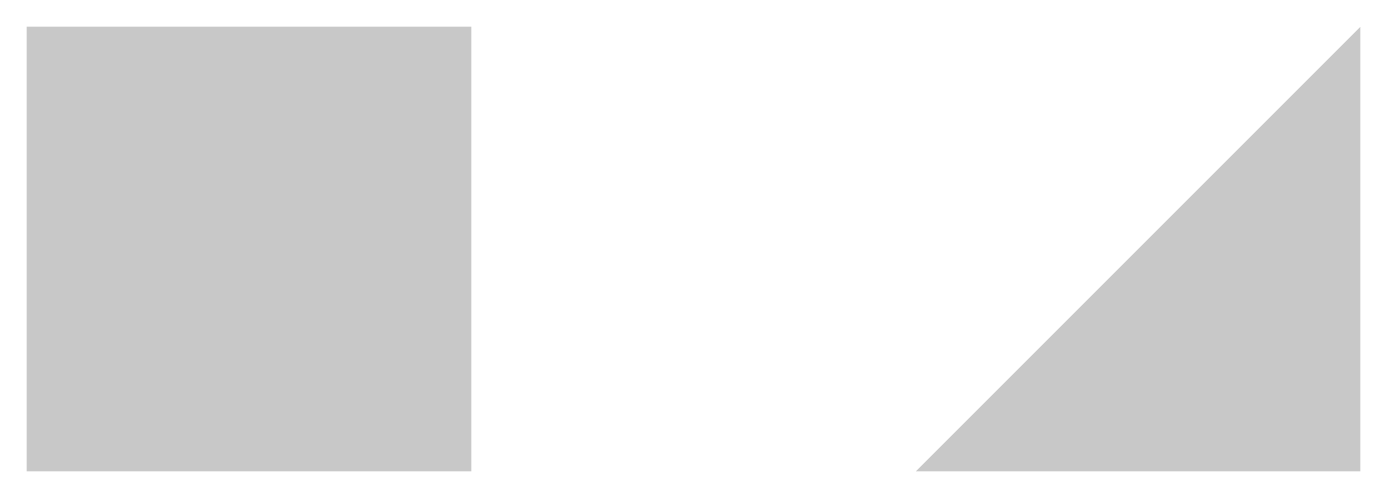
# Model space of a CAD drawing. Header units: metres. Extents: x 1000000 to 1000030, y 500000 to 500010.
import ezdxf

# ---------------------------------------------------------------- set-up
doc = ezdxf.new("R2010")
doc.units = ezdxf.units.M

msp = doc.modelspace()

# ---------------------------------------------------------------- linework, layer by layer
at = {"color": 2}
msp.add_solid([(1000000, 500000), (1000010, 500000), (1000000, 500010), (1000010, 500010)], dxfattribs=at)
at = {"color": 4}
msp.add_solid([(1000020, 500000), (1000030, 500000), (1000030, 500010)], dxfattribs=at)

doc.saveas('drawing.dxf')
